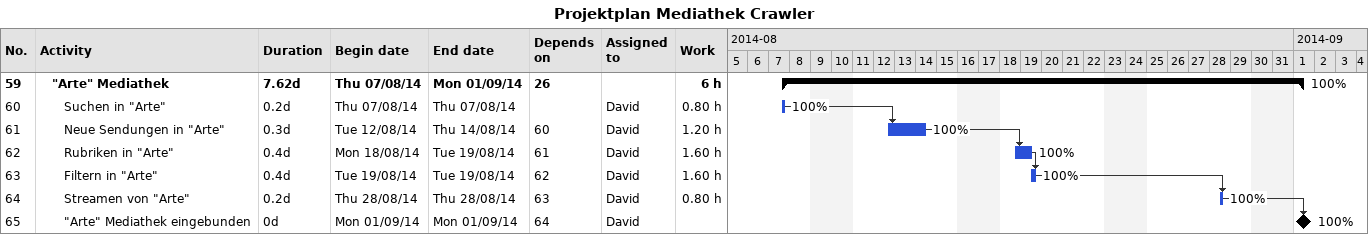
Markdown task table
Projektplan Mediathek Crawler

| ID | Level | Task | Duration | Start | Finish | Predecessors | Resources | % complete | Work (h) |
|---|---|---|---|---|---|---|---|---|---|
| 59 | 2 | **"Arte" Mediathek** | 7.62d | 2014-08-07 | 2014-09-01 | 26 |  | 100 | 6 |
| 60 | 3 | Suchen in "Arte" | 0.2d | 2014-08-07 | 2014-08-07 |  | David | 100 | 0.80 |
| 61 | 3 | Neue Sendungen in "Arte" | 0.3d | 2014-08-12 | 2014-08-14 | 60 | David | 100 | 1.20 |
| 62 | 3 | Rubriken in "Arte" | 0.4d | 2014-08-18 | 2014-08-19 | 61 | David | 100 | 1.60 |
| 63 | 3 | Filtern in "Arte" | 0.4d | 2014-08-19 | 2014-08-19 | 62 | David | 100 | 1.60 |
| 64 | 3 | Streamen von "Arte" | 0.2d | 2014-08-28 | 2014-08-28 | 63 | David | 100 | 0.80 |
| 65 | 3 | "Arte" Mediathek eingebunden | 0d | 2014-09-01 | 2014-09-01 | 64 | David | 100 |  |
